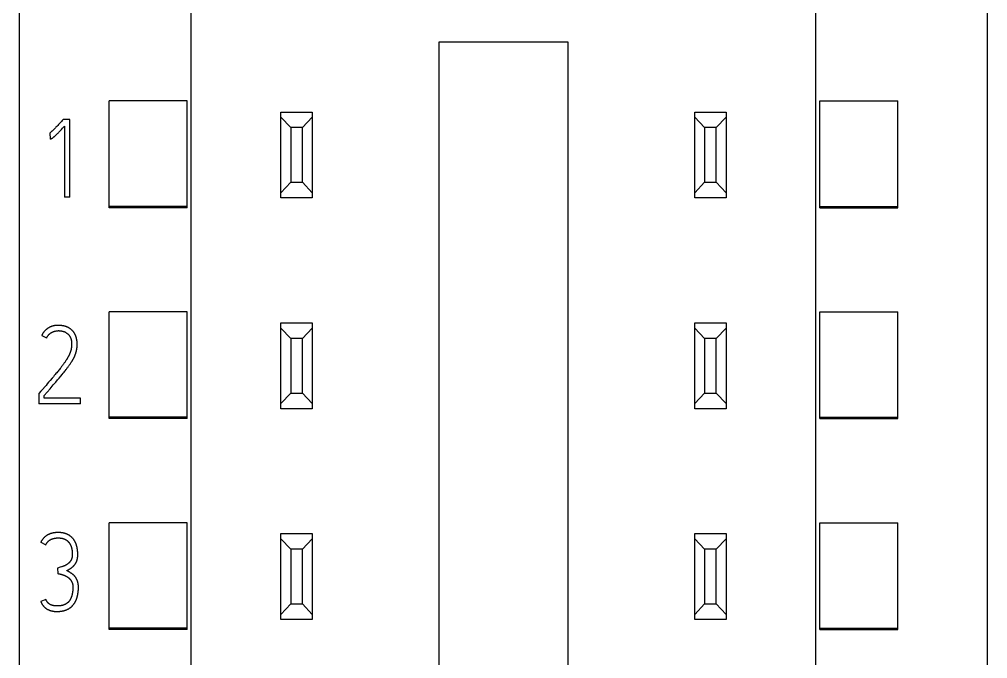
# Model space of a CAD drawing. Extents: x 0 to 594, y 0 to 420.
# Drawn here: x 149.57 to 174.37, y 328.02 to 344.39 of the extents above; entities that cross this region are included whole.
import ezdxf

# ---------------------------------------------------------------- set-up
doc = ezdxf.new("R2010")
doc.units = 0
doc.header["$LTSCALE"] = 32.67
doc.layers.add('20000_FRONT_O', color=7, linetype='CONTINUOUS')
doc.layers.add('20500_FRONT_O_LABELING', color=7, linetype='CONTINUOUS')

msp = doc.modelspace()

# ---------------------------------------------------------------- linework, layer by layer
at = {"layer": '20000_FRONT_O', "color": 7, "linetype": 'CONTINUOUS'}
for p, q in [((149.57, 216.617), (149.57, 363.617)), ((174.37, 216.617), (174.37, 363.617)), ((153.97, 231.617), (153.97, 353.434)), ((169.97, 231.617), (169.97, 353.434)), ((160.32, 242.335), (160.32, 343.817)), ((160.32, 343.817), (163.62, 343.817)), ((163.62, 343.817), (163.62, 242.335)), ((151.87, 339.566), (151.87, 342.301)), ((153.87, 342.301), (151.87, 342.301)), ((153.87, 339.566), (153.87, 342.301)), ((170.07, 339.566), (170.07, 342.301)), ((170.07, 342.301), (172.07, 342.301)), ((172.07, 339.566), (172.07, 342.301)), ((156.27, 339.817), (156.27, 342.017)), ((156.27, 342.017), (157.07, 342.017)), ((157.07, 342.017), (157.07, 339.817)), ((166.87, 339.817), (166.87, 342.017)), ((166.87, 342.017), (167.67, 342.017)), ((167.67, 342.017), (167.67, 339.817)), ((156.52, 341.617), (156.27, 341.884)), ((157.07, 341.884), (156.82, 341.617)), ((167.12, 341.617), (166.87, 341.884)), ((167.67, 341.884), (167.42, 341.617)), ((156.52, 341.617), (156.52, 340.217)), ((156.82, 341.617), (156.52, 341.617)), ((156.82, 340.217), (156.82, 341.617)), ((167.12, 341.617), (167.12, 340.217)), ((167.42, 341.617), (167.12, 341.617)), ((167.42, 340.217), (167.42, 341.617)), ((156.27, 339.95), (156.52, 340.217)), ((156.52, 340.217), (156.82, 340.217)), ((156.82, 340.217), (157.07, 339.95)), ((166.87, 339.95), (167.12, 340.217)), ((167.12, 340.217), (167.42, 340.217)), ((167.42, 340.217), (167.67, 339.95)), ((157.07, 339.817), (156.27, 339.817)), ((167.67, 339.817), (166.87, 339.817)), ((153.87, 339.598), (151.87, 339.598)), ((153.87, 339.566), (151.87, 339.566)), ((170.07, 339.598), (172.07, 339.598)), ((170.07, 339.566), (172.07, 339.566)), ((151.87, 334.166), (151.87, 336.9)), ((153.87, 336.9), (151.87, 336.9)), ((153.87, 334.166), (153.87, 336.9)), ((170.07, 334.166), (170.07, 336.9)), ((170.07, 336.9), (172.07, 336.9)), ((172.07, 334.166), (172.07, 336.9)), ((156.27, 334.417), (156.27, 336.617)), ((156.27, 336.617), (157.07, 336.617)), ((157.07, 336.617), (157.07, 334.417)), ((166.87, 334.417), (166.87, 336.617)), ((166.87, 336.617), (167.67, 336.617)), ((167.67, 336.617), (167.67, 334.417)), ((156.52, 336.217), (156.27, 336.484)), ((157.07, 336.484), (156.82, 336.217)), ((167.12, 336.217), (166.87, 336.484)), ((167.67, 336.484), (167.42, 336.217)), ((156.52, 336.217), (156.52, 334.817)), ((156.82, 336.217), (156.52, 336.217)), ((156.82, 334.817), (156.82, 336.217)), ((167.12, 336.217), (167.12, 334.817)), ((167.42, 336.217), (167.12, 336.217)), ((167.42, 334.817), (167.42, 336.217)), ((156.27, 334.55), (156.52, 334.817)), ((156.52, 334.817), (156.82, 334.817)), ((156.82, 334.817), (157.07, 334.55)), ((166.87, 334.55), (167.12, 334.817)), ((167.12, 334.817), (167.42, 334.817)), ((167.42, 334.817), (167.67, 334.55)), ((157.07, 334.417), (156.27, 334.417)), ((167.67, 334.417), (166.87, 334.417)), ((153.87, 334.197), (151.87, 334.197)), ((153.87, 334.166), (151.87, 334.166)), ((170.07, 334.197), (172.07, 334.197)), ((170.07, 334.166), (172.07, 334.166)), ((151.87, 328.766), (151.87, 331.498)), ((153.87, 331.498), (151.87, 331.498)), ((153.87, 328.766), (153.87, 331.498)), ((170.07, 328.766), (170.07, 331.498)), ((170.07, 331.498), (172.07, 331.498)), ((172.07, 328.766), (172.07, 331.498)), ((156.27, 329.017), (156.27, 331.217)), ((156.27, 331.217), (157.07, 331.217)), ((156.52, 330.817), (156.27, 331.084)), ((157.07, 331.084), (156.82, 330.817)), ((157.07, 331.217), (157.07, 329.017)), ((166.87, 329.017), (166.87, 331.217)), ((166.87, 331.217), (167.67, 331.217)), ((167.12, 330.817), (166.87, 331.084)), ((167.67, 331.084), (167.42, 330.817)), ((167.67, 331.217), (167.67, 329.017)), ((156.52, 330.817), (156.52, 329.417)), ((156.82, 330.817), (156.52, 330.817)), ((156.82, 329.417), (156.82, 330.817)), ((167.12, 330.817), (167.12, 329.417)), ((167.42, 330.817), (167.12, 330.817)), ((167.42, 329.417), (167.42, 330.817)), ((156.27, 329.15), (156.52, 329.417)), ((156.52, 329.417), (156.82, 329.417)), ((156.82, 329.417), (157.07, 329.15)), ((166.87, 329.15), (167.12, 329.417)), ((167.12, 329.417), (167.42, 329.417)), ((167.42, 329.417), (167.67, 329.15)), ((157.07, 329.017), (156.27, 329.017)), ((167.67, 329.017), (166.87, 329.017)), ((153.87, 328.795), (151.87, 328.795)), ((153.87, 328.766), (151.87, 328.766)), ((170.07, 328.795), (172.07, 328.795)), ((170.07, 328.766), (172.07, 328.766))]:
    msp.add_line(p, q, dxfattribs=at)
at = {"layer": '20500_FRONT_O_LABELING', "color": 7, "linetype": 'CONTINUOUS'}
for p, q in [((150.622, 341.749), (150.599, 341.724)), ((150.645, 341.774), (150.622, 341.749)), ((150.667, 341.799), (150.645, 341.774)), ((150.689, 341.824), (150.667, 341.799)), ((150.864, 341.824), (150.689, 341.824)), ((150.864, 339.835), (150.864, 341.824)), ((150.507, 341.626), (150.492, 341.61)), ((150.53, 341.65), (150.507, 341.626)), ((150.553, 341.675), (150.53, 341.65)), ((150.576, 341.699), (150.553, 341.675)), ((150.568, 341.487), (150.581, 341.501)), ((150.599, 341.724), (150.576, 341.699)), ((150.581, 341.501), (150.6, 341.52)), ((150.6, 341.52), (150.618, 341.539)), ((150.618, 341.539), (150.645, 341.567)), ((150.645, 341.567), (150.676, 341.6)), ((150.676, 341.6), (150.725, 341.653)), ((150.725, 341.653), (150.725, 339.835)), ((150.353, 341.479), (150.353, 341.473)), ((150.353, 341.479), (150.362, 341.332)), ((150.362, 341.332), (150.362, 341.326)), ((150.502, 341.423), (150.512, 341.432)), ((150.512, 341.432), (150.521, 341.441)), ((150.521, 341.441), (150.53, 341.45)), ((150.53, 341.45), (150.54, 341.46)), ((150.54, 341.46), (150.554, 341.473)), ((150.554, 341.473), (150.568, 341.487)), ((150.725, 339.842), (150.864, 339.842)), ((150.143, 336.295), (150.143, 336.289)), ((150.143, 336.295), (150.268, 336.232)), ((150.268, 336.232), (150.268, 336.225)), ((151.05, 336.064), (151.05, 336.076)), ((150.698, 335.559), (150.687, 335.544)), ((150.709, 335.574), (150.698, 335.559)), ((150.72, 335.589), (150.709, 335.574)), ((150.73, 335.604), (150.72, 335.589)), ((150.741, 335.62), (150.73, 335.604)), ((150.751, 335.635), (150.741, 335.62)), ((150.762, 335.651), (150.751, 335.635)), ((150.849, 335.534), (150.859, 335.548)), ((150.859, 335.548), (150.87, 335.563)), ((150.87, 335.563), (150.88, 335.578)), ((150.88, 335.578), (150.89, 335.592)), ((150.507, 335.316), (150.489, 335.294)), ((150.525, 335.337), (150.507, 335.316)), ((150.543, 335.359), (150.525, 335.337)), ((150.561, 335.381), (150.543, 335.359)), ((150.578, 335.403), (150.561, 335.381)), ((150.596, 335.424), (150.578, 335.403)), ((150.613, 335.447), (150.596, 335.424)), ((150.631, 335.469), (150.613, 335.447)), ((150.642, 335.484), (150.631, 335.469)), ((150.653, 335.498), (150.642, 335.484)), ((150.665, 335.513), (150.653, 335.498)), ((150.663, 335.293), (150.691, 335.328)), ((150.676, 335.528), (150.665, 335.513)), ((150.687, 335.544), (150.676, 335.528)), ((150.691, 335.328), (150.714, 335.356)), ((150.714, 335.356), (150.731, 335.377)), ((150.731, 335.377), (150.747, 335.398)), ((150.747, 335.398), (150.764, 335.419)), ((150.764, 335.419), (150.775, 335.433)), ((150.775, 335.433), (150.785, 335.447)), ((150.785, 335.447), (150.796, 335.461)), ((150.796, 335.461), (150.807, 335.476)), ((150.807, 335.476), (150.818, 335.49)), ((150.818, 335.49), (150.828, 335.504)), ((150.828, 335.504), (150.839, 335.519)), ((150.839, 335.519), (150.849, 335.534)), ((150.283, 335.052), (150.252, 335.016)), ((150.319, 335.094), (150.283, 335.052)), ((150.362, 335.144), (150.319, 335.094)), ((150.411, 335.201), (150.362, 335.144)), ((150.441, 335.237), (150.411, 335.201)), ((150.465, 335.265), (150.441, 335.237)), ((150.489, 335.294), (150.465, 335.265)), ((150.503, 335.101), (150.549, 335.156)), ((150.549, 335.156), (150.589, 335.204)), ((150.589, 335.204), (150.629, 335.252)), ((150.629, 335.252), (150.663, 335.293)), ((150.123, 334.868), (150.068, 334.804)), ((150.068, 334.804), (150.068, 334.544)), ((150.136, 334.882), (150.123, 334.868)), ((150.252, 335.016), (150.136, 334.882)), ((150.207, 334.754), (150.357, 334.931)), ((150.207, 334.688), (150.207, 334.754)), ((151.133, 334.688), (150.207, 334.688)), ((151.133, 334.544), (151.133, 334.688)), ((150.068, 334.55), (151.133, 334.55)), ((150.119, 330.997), (150.119, 330.991)), ((150.119, 330.997), (150.247, 330.934)), ((150.247, 330.934), (150.247, 330.928)), ((150.554, 330.337), (150.544, 330.334)), ((150.57, 330.342), (150.554, 330.337)), ((150.586, 330.347), (150.57, 330.342)), ((150.613, 330.355), (150.586, 330.347)), ((150.65, 330.367), (150.613, 330.355)), ((150.661, 330.37), (150.65, 330.367)), ((150.671, 330.373), (150.661, 330.37)), ((150.544, 330.334), (150.544, 330.328)), ((150.544, 330.334), (150.552, 330.196)), ((150.552, 330.196), (150.552, 330.19)), ((150.247, 329.533), (150.119, 329.475)), ((150.119, 329.475), (150.119, 329.469))]:
    msp.add_line(p, q, dxfattribs=at)
for points in [[(150.492, 341.61), (150.476, 341.594), (150.468, 341.586), (150.461, 341.578), (150.453, 341.57), (150.445, 341.562), (150.437, 341.554), (150.429, 341.546), (150.421, 341.539), (150.412, 341.531), (150.404, 341.523), (150.396, 341.516), (150.388, 341.508), (150.379, 341.501), (150.371, 341.494), (150.362, 341.486), (150.353, 341.479)], [(150.362, 341.332), (150.365, 341.332), (150.369, 341.333), (150.372, 341.333), (150.375, 341.334), (150.382, 341.335), (150.385, 341.336), (150.388, 341.337), (150.391, 341.338), (150.394, 341.339), (150.397, 341.34), (150.4, 341.342), (150.403, 341.343), (150.406, 341.345), (150.412, 341.348), (150.417, 341.352), (150.423, 341.355), (150.428, 341.359), (150.433, 341.363), (150.438, 341.367), (150.443, 341.371), (150.448, 341.375), (150.454, 341.38), (150.459, 341.384), (150.463, 341.388), (150.468, 341.392), (150.473, 341.397), (150.478, 341.401), (150.483, 341.405), (150.488, 341.41), (150.493, 341.414), (150.502, 341.423)], [(151.024, 336.252), (151.022, 336.261), (151.019, 336.269), (151.016, 336.278), (151.013, 336.286), (151.009, 336.294), (151.006, 336.303), (151.002, 336.311), (150.998, 336.319), (150.994, 336.327), (150.99, 336.335), (150.985, 336.342), (150.981, 336.35), (150.976, 336.358), (150.971, 336.365), (150.966, 336.372), (150.961, 336.38), (150.955, 336.387), (150.949, 336.394), (150.944, 336.401), (150.938, 336.407), (150.932, 336.414), (150.925, 336.421), (150.919, 336.427), (150.913, 336.433), (150.906, 336.439), (150.9, 336.445), (150.893, 336.451), (150.886, 336.457), (150.879, 336.462), (150.871, 336.467), (150.864, 336.473), (150.856, 336.477), (150.848, 336.482), (150.84, 336.487), (150.833, 336.491), (150.824, 336.495), (150.816, 336.499), (150.808, 336.503), (150.8, 336.506), (150.792, 336.51), (150.783, 336.513), (150.775, 336.516), (150.767, 336.52), (150.758, 336.522), (150.749, 336.525), (150.741, 336.528), (150.732, 336.531), (150.723, 336.533), (150.715, 336.535), (150.706, 336.537), (150.697, 336.539), (150.688, 336.541), (150.679, 336.543), (150.67, 336.544), (150.661, 336.546), (150.653, 336.547), (150.644, 336.548), (150.635, 336.549), (150.626, 336.55), (150.617, 336.55), (150.608, 336.551), (150.599, 336.551), (150.59, 336.552), (150.581, 336.552), (150.572, 336.552), (150.563, 336.552), (150.554, 336.552), (150.545, 336.552), (150.536, 336.551), (150.527, 336.551), (150.518, 336.55), (150.509, 336.549), (150.5, 336.548), (150.491, 336.547), (150.482, 336.546), (150.473, 336.545), (150.464, 336.543), (150.456, 336.542), (150.447, 336.54), (150.438, 336.538), (150.429, 336.536), (150.421, 336.533), (150.412, 336.531), (150.403, 336.528), (150.395, 336.525), (150.386, 336.522), (150.378, 336.519), (150.37, 336.516), (150.361, 336.512), (150.353, 336.508), (150.345, 336.504), (150.337, 336.5), (150.329, 336.496), (150.321, 336.491), (150.314, 336.487), (150.306, 336.482), (150.298, 336.477), (150.291, 336.472), (150.284, 336.467), (150.277, 336.461), (150.269, 336.456), (150.263, 336.45), (150.256, 336.445), (150.249, 336.439), (150.242, 336.432), (150.236, 336.426), (150.229, 336.42), (150.223, 336.413), (150.217, 336.407), (150.211, 336.4), (150.205, 336.393), (150.199, 336.386), (150.194, 336.379), (150.188, 336.372), (150.183, 336.365), (150.178, 336.358), (150.173, 336.35), (150.168, 336.343), (150.164, 336.335), (150.159, 336.327), (150.155, 336.319), (150.151, 336.311), (150.147, 336.303), (150.143, 336.295)], [(150.268, 336.232), (150.272, 336.24), (150.277, 336.248), (150.281, 336.257), (150.286, 336.265), (150.291, 336.273), (150.296, 336.28), (150.302, 336.288), (150.308, 336.295), (150.313, 336.303), (150.32, 336.31), (150.326, 336.317), (150.333, 336.324), (150.34, 336.33), (150.347, 336.337), (150.354, 336.343), (150.361, 336.348), (150.369, 336.354), (150.377, 336.359), (150.385, 336.364), (150.393, 336.369), (150.401, 336.373), (150.41, 336.378), (150.418, 336.382), (150.427, 336.386), (150.436, 336.389), (150.445, 336.393), (150.453, 336.396), (150.462, 336.399), (150.472, 336.401), (150.481, 336.404), (150.49, 336.406), (150.499, 336.408), (150.508, 336.41), (150.518, 336.412), (150.527, 336.413), (150.536, 336.414), (150.546, 336.415), (150.555, 336.416), (150.565, 336.416), (150.574, 336.417), (150.584, 336.417), (150.593, 336.416), (150.603, 336.416), (150.612, 336.415), (150.621, 336.414), (150.631, 336.413), (150.64, 336.412), (150.649, 336.41), (150.658, 336.408), (150.668, 336.406), (150.677, 336.404), (150.686, 336.401), (150.695, 336.399), (150.704, 336.395), (150.713, 336.392), (150.722, 336.389), (150.73, 336.385), (150.739, 336.381), (150.747, 336.377), (150.756, 336.372), (150.764, 336.367), (150.772, 336.363), (150.78, 336.357), (150.787, 336.352), (150.795, 336.346), (150.803, 336.34), (150.81, 336.334), (150.817, 336.328), (150.824, 336.321), (150.83, 336.315), (150.837, 336.308), (150.843, 336.3), (150.849, 336.293), (150.854, 336.285), (150.859, 336.277), (150.864, 336.269), (150.869, 336.261), (150.873, 336.252), (150.877, 336.244), (150.881, 336.235), (150.884, 336.226), (150.887, 336.218), (150.89, 336.209), (150.893, 336.199), (150.895, 336.19), (150.897, 336.181), (150.899, 336.172), (150.901, 336.162), (150.903, 336.153), (150.904, 336.144), (150.905, 336.134), (150.906, 336.125), (150.907, 336.116), (150.908, 336.106), (150.908, 336.097), (150.908, 336.088), (150.909, 336.078), (150.909, 336.069), (150.909, 336.059), (150.909, 336.05), (150.908, 336.041), (150.908, 336.031), (150.907, 336.022), (150.906, 336.012), (150.905, 336.003), (150.904, 335.994), (150.903, 335.984), (150.902, 335.975), (150.9, 335.966), (150.899, 335.956), (150.897, 335.947), (150.895, 335.938), (150.893, 335.929), (150.891, 335.92), (150.889, 335.911), (150.886, 335.902), (150.883, 335.893), (150.881, 335.884), (150.878, 335.875), (150.875, 335.866), (150.871, 335.857), (150.868, 335.848), (150.865, 335.839), (150.861, 335.83), (150.857, 335.822), (150.854, 335.813), (150.85, 335.805), (150.846, 335.796), (150.842, 335.788), (150.837, 335.779), (150.833, 335.771), (150.829, 335.763), (150.824, 335.755), (150.82, 335.746), (150.815, 335.738), (150.811, 335.73), (150.806, 335.722), (150.801, 335.714), (150.797, 335.706), (150.792, 335.698), (150.787, 335.69), (150.782, 335.682), (150.777, 335.674), (150.772, 335.667), (150.767, 335.659), (150.762, 335.651)], [(150.89, 335.592), (150.895, 335.6), (150.9, 335.607), (150.904, 335.615), (150.909, 335.622), (150.914, 335.63), (150.919, 335.637), (150.923, 335.645), (150.928, 335.653), (150.933, 335.66), (150.937, 335.668), (150.942, 335.676), (150.946, 335.683), (150.95, 335.691), (150.955, 335.699), (150.959, 335.707), (150.963, 335.715), (150.967, 335.723), (150.971, 335.731), (150.975, 335.739), (150.979, 335.747), (150.983, 335.755), (150.986, 335.763), (150.99, 335.771), (150.993, 335.779), (150.997, 335.788), (151, 335.796), (151.003, 335.804), (151.006, 335.813), (151.009, 335.821), (151.012, 335.83), (151.015, 335.838), (151.018, 335.847), (151.02, 335.855), (151.023, 335.864), (151.025, 335.873), (151.027, 335.881), (151.029, 335.89), (151.031, 335.899), (151.033, 335.907), (151.035, 335.916), (151.036, 335.925), (151.038, 335.934), (151.04, 335.942), (151.041, 335.951), (151.042, 335.96), (151.043, 335.969), (151.045, 335.978), (151.046, 335.986), (151.046, 335.995), (151.047, 336.004), (151.048, 336.013), (151.049, 336.022), (151.049, 336.031), (151.049, 336.04), (151.05, 336.049), (151.05, 336.058), (151.05, 336.067)], [(151.05, 336.076), (151.05, 336.085), (151.05, 336.094), (151.049, 336.103), (151.049, 336.112), (151.048, 336.121), (151.047, 336.129), (151.047, 336.138), (151.046, 336.147), (151.045, 336.156), (151.043, 336.165), (151.042, 336.174), (151.041, 336.183), (151.039, 336.191), (151.037, 336.2), (151.036, 336.209), (151.034, 336.218), (151.032, 336.226), (151.029, 336.235), (151.027, 336.244), (151.024, 336.252)], [(150.357, 334.931), (150.439, 335.026), (150.503, 335.101)], [(150.539, 331.245), (150.531, 331.245), (150.524, 331.245), (150.517, 331.245), (150.51, 331.244), (150.503, 331.244), (150.496, 331.243), (150.489, 331.242), (150.482, 331.242), (150.475, 331.241), (150.467, 331.24), (150.46, 331.239), (150.453, 331.238), (150.446, 331.237), (150.439, 331.235), (150.432, 331.234), (150.426, 331.233), (150.419, 331.231), (150.412, 331.23), (150.405, 331.228), (150.398, 331.226), (150.391, 331.224), (150.384, 331.222), (150.377, 331.22), (150.371, 331.218), (150.364, 331.215), (150.357, 331.213), (150.35, 331.21), (150.344, 331.208), (150.337, 331.205), (150.33, 331.202), (150.324, 331.199), (150.317, 331.196), (150.311, 331.193), (150.305, 331.189), (150.298, 331.186), (150.292, 331.183), (150.286, 331.179), (150.28, 331.175), (150.274, 331.172), (150.268, 331.168), (150.262, 331.164), (150.256, 331.16), (150.25, 331.156), (150.244, 331.151), (150.239, 331.147), (150.233, 331.143), (150.227, 331.138), (150.222, 331.133), (150.216, 331.129), (150.211, 331.124), (150.206, 331.119), (150.201, 331.114), (150.196, 331.109), (150.191, 331.104), (150.186, 331.098), (150.181, 331.093), (150.176, 331.088), (150.172, 331.082), (150.167, 331.077), (150.163, 331.071), (150.159, 331.065), (150.155, 331.06), (150.151, 331.054), (150.147, 331.048), (150.143, 331.042), (150.139, 331.036), (150.136, 331.029), (150.132, 331.023), (150.129, 331.017), (150.125, 331.01), (150.122, 331.004), (150.119, 330.997)], [(150.247, 330.934), (150.249, 330.939), (150.252, 330.943), (150.255, 330.948), (150.257, 330.953), (150.26, 330.958), (150.263, 330.963), (150.266, 330.967), (150.269, 330.972), (150.272, 330.976), (150.275, 330.981), (150.278, 330.985), (150.282, 330.99), (150.285, 330.994), (150.288, 330.998), (150.292, 331.002), (150.296, 331.007), (150.299, 331.011), (150.303, 331.015), (150.307, 331.018), (150.311, 331.022), (150.315, 331.026), (150.319, 331.03), (150.323, 331.033), (150.328, 331.037), (150.332, 331.04), (150.336, 331.044), (150.341, 331.047), (150.345, 331.05), (150.35, 331.053), (150.354, 331.056), (150.359, 331.059), (150.364, 331.062), (150.369, 331.065), (150.373, 331.067), (150.378, 331.07), (150.383, 331.072), (150.388, 331.075), (150.393, 331.077), (150.399, 331.079), (150.404, 331.081), (150.409, 331.083), (150.414, 331.085), (150.419, 331.087), (150.425, 331.088), (150.43, 331.09), (150.435, 331.092), (150.441, 331.093), (150.446, 331.095), (150.451, 331.096), (150.457, 331.097), (150.462, 331.098), (150.468, 331.099), (150.473, 331.1), (150.479, 331.101), (150.484, 331.102), (150.49, 331.103), (150.495, 331.103), (150.5, 331.104), (150.506, 331.105), (150.511, 331.105), (150.517, 331.106), (150.523, 331.106), (150.528, 331.107), (150.534, 331.107), (150.539, 331.107), (150.545, 331.107), (150.55, 331.108), (150.556, 331.108), (150.561, 331.108), (150.567, 331.108), (150.572, 331.108), (150.578, 331.108), (150.584, 331.107), (150.589, 331.107), (150.595, 331.107), (150.6, 331.107), (150.606, 331.106), (150.611, 331.106), (150.617, 331.105), (150.622, 331.105), (150.628, 331.104), (150.633, 331.103), (150.638, 331.103), (150.644, 331.102), (150.649, 331.101), (150.655, 331.1), (150.66, 331.099), (150.666, 331.098), (150.671, 331.097), (150.677, 331.095), (150.682, 331.094), (150.687, 331.093), (150.693, 331.091), (150.698, 331.089), (150.703, 331.088), (150.709, 331.086), (150.714, 331.084), (150.719, 331.082), (150.724, 331.08), (150.729, 331.078), (150.734, 331.076), (150.739, 331.073), (150.744, 331.071), (150.749, 331.068), (150.754, 331.066), (150.759, 331.063), (150.764, 331.06), (150.768, 331.057), (150.773, 331.054), (150.778, 331.051), (150.782, 331.048), (150.786, 331.044), (150.791, 331.041), (150.795, 331.037), (150.799, 331.034), (150.803, 331.03), (150.807, 331.026), (150.811, 331.022), (150.815, 331.019), (150.819, 331.015), (150.823, 331.011), (150.827, 331.006), (150.83, 331.002), (150.834, 330.998), (150.837, 330.994), (150.841, 330.989), (150.844, 330.985), (150.847, 330.98), (150.851, 330.976), (150.854, 330.971), (150.857, 330.967), (150.86, 330.962), (150.863, 330.957), (150.866, 330.953), (150.868, 330.948), (150.871, 330.943), (150.874, 330.938), (150.876, 330.933), (150.879, 330.928), (150.881, 330.923), (150.883, 330.918), (150.886, 330.913), (150.888, 330.908), (150.89, 330.903), (150.892, 330.898), (150.894, 330.893), (150.896, 330.888), (150.897, 330.882), (150.899, 330.877), (150.901, 330.872), (150.903, 330.867), (150.904, 330.861), (150.906, 330.856), (150.907, 330.851), (150.908, 330.845), (150.91, 330.84), (150.911, 330.835), (150.912, 330.829), (150.913, 330.824), (150.914, 330.818), (150.915, 330.813), (150.916, 330.808), (150.917, 330.802), (150.918, 330.797), (150.918, 330.791), (150.919, 330.786), (150.92, 330.78), (150.92, 330.775), (150.921, 330.77), (150.921, 330.764), (150.922, 330.759), (150.922, 330.753), (150.922, 330.748), (150.923, 330.742), (150.923, 330.737), (150.923, 330.731), (150.924, 330.726), (150.924, 330.72), (150.924, 330.715), (150.924, 330.709), (150.924, 330.704), (150.924, 330.698), (150.924, 330.693), (150.924, 330.687), (150.924, 330.681), (150.924, 330.676), (150.924, 330.67), (150.923, 330.665), (150.923, 330.659), (150.923, 330.654), (150.923, 330.648), (150.922, 330.643), (150.922, 330.637), (150.921, 330.632), (150.92, 330.626), (150.92, 330.621), (150.919, 330.616), (150.918, 330.61), (150.917, 330.605)], [(151.065, 330.68), (151.065, 330.689), (151.065, 330.696), (151.065, 330.703), (151.065, 330.71), (151.065, 330.717), (151.065, 330.724), (151.064, 330.731), (151.064, 330.738), (151.063, 330.745), (151.063, 330.752), (151.062, 330.76), (151.062, 330.767), (151.061, 330.774), (151.061, 330.781), (151.06, 330.788), (151.059, 330.795), (151.058, 330.802), (151.057, 330.809), (151.056, 330.816), (151.055, 330.823), (151.054, 330.83), (151.053, 330.837), (151.052, 330.844), (151.05, 330.851), (151.049, 330.858), (151.047, 330.865), (151.046, 330.872), (151.044, 330.879), (151.043, 330.886), (151.041, 330.893), (151.039, 330.9), (151.037, 330.906), (151.035, 330.913), (151.033, 330.92), (151.031, 330.927), (151.029, 330.934), (151.026, 330.941), (151.024, 330.947), (151.021, 330.954), (151.019, 330.961), (151.016, 330.967), (151.014, 330.974), (151.011, 330.98), (151.008, 330.987), (151.005, 330.993), (151.002, 331), (150.998, 331.006), (150.995, 331.012), (150.992, 331.019), (150.988, 331.025), (150.985, 331.031), (150.981, 331.037), (150.977, 331.043), (150.973, 331.049), (150.969, 331.055), (150.965, 331.061), (150.961, 331.067), (150.957, 331.073), (150.953, 331.078), (150.948, 331.084), (150.944, 331.089), (150.939, 331.095), (150.934, 331.1), (150.93, 331.105), (150.925, 331.11), (150.92, 331.116), (150.915, 331.12), (150.91, 331.125), (150.904, 331.13), (150.899, 331.135), (150.894, 331.14), (150.888, 331.144), (150.883, 331.149), (150.877, 331.153), (150.871, 331.157), (150.865, 331.162), (150.859, 331.166), (150.853, 331.17), (150.847, 331.174), (150.841, 331.177), (150.835, 331.181), (150.829, 331.185), (150.823, 331.188), (150.816, 331.191), (150.81, 331.195), (150.804, 331.198), (150.797, 331.201), (150.791, 331.203), (150.784, 331.206), (150.777, 331.209), (150.771, 331.212), (150.764, 331.214), (150.757, 331.216), (150.75, 331.219), (150.744, 331.221), (150.737, 331.223), (150.73, 331.225), (150.723, 331.227), (150.716, 331.229), (150.709, 331.23), (150.702, 331.232), (150.695, 331.233), (150.688, 331.235), (150.681, 331.236), (150.674, 331.237), (150.667, 331.238), (150.66, 331.239), (150.653, 331.24), (150.646, 331.241), (150.639, 331.242), (150.631, 331.243), (150.624, 331.243), (150.617, 331.244), (150.61, 331.244), (150.603, 331.245), (150.596, 331.245), (150.589, 331.245), (150.582, 331.246), (150.574, 331.246), (150.567, 331.246), (150.56, 331.246), (150.553, 331.246), (150.546, 331.246), (150.539, 331.245)], [(150.917, 330.605), (150.916, 330.599), (150.915, 330.594), (150.913, 330.588), (150.912, 330.583), (150.91, 330.578), (150.908, 330.573), (150.906, 330.567), (150.905, 330.562), (150.902, 330.557), (150.9, 330.552), (150.898, 330.547), (150.896, 330.542), (150.893, 330.537), (150.89, 330.533), (150.888, 330.528), (150.885, 330.523), (150.882, 330.518), (150.879, 330.514), (150.875, 330.509), (150.872, 330.505), (150.869, 330.5), (150.865, 330.496), (150.862, 330.492), (150.858, 330.487), (150.855, 330.483), (150.851, 330.479), (150.847, 330.475), (150.843, 330.471), (150.839, 330.467), (150.835, 330.463), (150.831, 330.46), (150.827, 330.456), (150.823, 330.452), (150.819, 330.449), (150.814, 330.445), (150.81, 330.442), (150.805, 330.439), (150.801, 330.435), (150.796, 330.432), (150.792, 330.429), (150.787, 330.426), (150.782, 330.423), (150.778, 330.42), (150.773, 330.418), (150.768, 330.415), (150.763, 330.412), (150.758, 330.41), (150.754, 330.407), (150.749, 330.405), (150.744, 330.402), (150.739, 330.4), (150.734, 330.397), (150.729, 330.395), (150.724, 330.393), (150.719, 330.391), (150.713, 330.389), (150.708, 330.386), (150.703, 330.385), (150.698, 330.383), (150.693, 330.381), (150.687, 330.379), (150.682, 330.377), (150.677, 330.375), (150.671, 330.373)], [(150.782, 330.271), (150.789, 330.274), (150.795, 330.277), (150.801, 330.28), (150.808, 330.284), (150.814, 330.287), (150.82, 330.291), (150.826, 330.294), (150.832, 330.297), (150.839, 330.301), (150.845, 330.304), (150.851, 330.308), (150.857, 330.312), (150.863, 330.315), (150.869, 330.319), (150.875, 330.323), (150.881, 330.326), (150.887, 330.33), (150.893, 330.334), (150.898, 330.338), (150.904, 330.342), (150.91, 330.347), (150.915, 330.351), (150.921, 330.355), (150.926, 330.36), (150.932, 330.364), (150.937, 330.369), (150.942, 330.374), (150.947, 330.379), (150.952, 330.384), (150.958, 330.389), (150.963, 330.394), (150.967, 330.399), (150.972, 330.404), (150.977, 330.41), (150.982, 330.415), (150.986, 330.421), (150.99, 330.427), (150.995, 330.432), (150.999, 330.438), (151.003, 330.444), (151.007, 330.45), (151.01, 330.456), (151.014, 330.462), (151.017, 330.468), (151.021, 330.475), (151.024, 330.481), (151.027, 330.487), (151.03, 330.494), (151.033, 330.5), (151.036, 330.507), (151.039, 330.514), (151.041, 330.52), (151.044, 330.527), (151.046, 330.534), (151.048, 330.541), (151.05, 330.548), (151.052, 330.554), (151.053, 330.561), (151.055, 330.568), (151.056, 330.575), (151.058, 330.582), (151.059, 330.589), (151.06, 330.596), (151.061, 330.603), (151.062, 330.61), (151.062, 330.618), (151.063, 330.625), (151.064, 330.632), (151.064, 330.639), (151.064, 330.646), (151.065, 330.653), (151.065, 330.66), (151.065, 330.667), (151.065, 330.675), (151.065, 330.682)], [(150.552, 330.196), (150.558, 330.195), (150.564, 330.194), (150.57, 330.193), (150.575, 330.192), (150.581, 330.191), (150.587, 330.19), (150.593, 330.188), (150.599, 330.187), (150.604, 330.186), (150.61, 330.184), (150.616, 330.183), (150.622, 330.182), (150.627, 330.18), (150.633, 330.179), (150.639, 330.177), (150.644, 330.176), (150.65, 330.174), (150.656, 330.173), (150.661, 330.171), (150.667, 330.169), (150.673, 330.167), (150.678, 330.166), (150.684, 330.164), (150.69, 330.162), (150.695, 330.16), (150.701, 330.158), (150.706, 330.156), (150.712, 330.154), (150.717, 330.152), (150.723, 330.15), (150.728, 330.147), (150.734, 330.145), (150.739, 330.143), (150.744, 330.14), (150.75, 330.137), (150.755, 330.135), (150.76, 330.132), (150.766, 330.129), (150.771, 330.126), (150.776, 330.123), (150.781, 330.12), (150.786, 330.117), (150.791, 330.114), (150.797, 330.111), (150.801, 330.108), (150.806, 330.104), (150.811, 330.101), (150.816, 330.098), (150.821, 330.094), (150.825, 330.09), (150.83, 330.087), (150.835, 330.083), (150.839, 330.079), (150.844, 330.075), (150.848, 330.071), (150.852, 330.067), (150.856, 330.062), (150.861, 330.058), (150.865, 330.054), (150.869, 330.049), (150.872, 330.045), (150.876, 330.04), (150.88, 330.035), (150.883, 330.031), (150.887, 330.026), (150.89, 330.021), (150.894, 330.016), (150.897, 330.011), (150.9, 330.006), (150.903, 330.001), (150.906, 329.996), (150.909, 329.991), (150.911, 329.986), (150.914, 329.98), (150.916, 329.975), (150.919, 329.969), (150.921, 329.964), (150.923, 329.958), (150.925, 329.953), (150.927, 329.947), (150.929, 329.941), (150.93, 329.936), (150.932, 329.93), (150.933, 329.924), (150.934, 329.918), (150.935, 329.913), (150.936, 329.907), (150.937, 329.901), (150.938, 329.895), (150.938, 329.889), (150.939, 329.883), (150.939, 329.877), (150.94, 329.871), (150.94, 329.865), (150.94, 329.859), (150.94, 329.853), (150.94, 329.847), (150.941, 329.842), (150.941, 329.836), (150.94, 329.83), (150.94, 329.824), (150.94, 329.818), (150.94, 329.812), (150.94, 329.806), (150.94, 329.8), (150.939, 329.794), (150.939, 329.788), (150.938, 329.783), (150.938, 329.777), (150.938, 329.771), (150.937, 329.765), (150.936, 329.759), (150.936, 329.753), (150.935, 329.747), (150.934, 329.742), (150.934, 329.736), (150.933, 329.73), (150.932, 329.724), (150.931, 329.718), (150.93, 329.712), (150.929, 329.707), (150.928, 329.701), (150.927, 329.695), (150.926, 329.689), (150.925, 329.683), (150.924, 329.678), (150.923, 329.672), (150.922, 329.666), (150.92, 329.66), (150.919, 329.654), (150.918, 329.649), (150.916, 329.643), (150.915, 329.637), (150.913, 329.631), (150.911, 329.626), (150.91, 329.62), (150.908, 329.614), (150.906, 329.609), (150.904, 329.603), (150.902, 329.597), (150.9, 329.592), (150.898, 329.586), (150.896, 329.581), (150.894, 329.575), (150.892, 329.57), (150.889, 329.564), (150.887, 329.559), (150.884, 329.553), (150.882, 329.548), (150.879, 329.543), (150.876, 329.538), (150.874, 329.532), (150.871, 329.527), (150.868, 329.522), (150.865, 329.517), (150.861, 329.512), (150.858, 329.507), (150.855, 329.502), (150.851, 329.497), (150.848, 329.492), (150.844, 329.488), (150.84, 329.483), (150.836, 329.479), (150.833, 329.474), (150.829, 329.47), (150.825, 329.466), (150.82, 329.461), (150.816, 329.457), (150.812, 329.453), (150.807, 329.449), (150.803, 329.445), (150.798, 329.442), (150.794, 329.438), (150.789, 329.434), (150.784, 329.431), (150.779, 329.427), (150.774, 329.424), (150.769, 329.421), (150.764, 329.418), (150.759, 329.415), (150.754, 329.412), (150.749, 329.409), (150.743, 329.406), (150.738, 329.404), (150.733, 329.401), (150.727, 329.399), (150.722, 329.396), (150.716, 329.394), (150.711, 329.392), (150.705, 329.39), (150.699, 329.388), (150.694, 329.386), (150.688, 329.385), (150.682, 329.383), (150.676, 329.381), (150.671, 329.38), (150.665, 329.378), (150.659, 329.377), (150.653, 329.376)], [(151.082, 329.829), (151.082, 329.837), (151.082, 329.844), (151.082, 329.851), (151.082, 329.858), (151.082, 329.864), (151.081, 329.871), (151.081, 329.878), (151.081, 329.884), (151.08, 329.891), (151.08, 329.897), (151.079, 329.904), (151.078, 329.911), (151.078, 329.917), (151.077, 329.924), (151.076, 329.931), (151.075, 329.937), (151.073, 329.944), (151.072, 329.951), (151.071, 329.957), (151.069, 329.964), (151.068, 329.97), (151.066, 329.977), (151.064, 329.984), (151.062, 329.99), (151.06, 329.997), (151.058, 330.003), (151.056, 330.009), (151.053, 330.016), (151.051, 330.022), (151.048, 330.028), (151.045, 330.035), (151.043, 330.041), (151.04, 330.047), (151.037, 330.053), (151.034, 330.059), (151.03, 330.065), (151.027, 330.071), (151.024, 330.077), (151.02, 330.083), (151.017, 330.088), (151.013, 330.094), (151.009, 330.1), (151.005, 330.105), (151.001, 330.111), (150.996, 330.116), (150.992, 330.121), (150.988, 330.126), (150.983, 330.132), (150.979, 330.137), (150.974, 330.141), (150.969, 330.146), (150.964, 330.151), (150.96, 330.156), (150.955, 330.16), (150.949, 330.165), (150.944, 330.169), (150.939, 330.173), (150.934, 330.178), (150.928, 330.182), (150.923, 330.186), (150.917, 330.19), (150.912, 330.194), (150.906, 330.198), (150.9, 330.202), (150.895, 330.205), (150.889, 330.209), (150.883, 330.213), (150.877, 330.217), (150.872, 330.22), (150.866, 330.224), (150.86, 330.227), (150.854, 330.231), (150.848, 330.234), (150.842, 330.238), (150.836, 330.241), (150.83, 330.245), (150.825, 330.248), (150.819, 330.251), (150.813, 330.255), (150.807, 330.258), (150.801, 330.261), (150.794, 330.264), (150.788, 330.268), (150.782, 330.271)], [(150.119, 329.475), (150.122, 329.469), (150.125, 329.463), (150.128, 329.457), (150.131, 329.451), (150.134, 329.445), (150.137, 329.439), (150.14, 329.433), (150.144, 329.427), (150.147, 329.421), (150.15, 329.415), (150.154, 329.41), (150.157, 329.404), (150.161, 329.398), (150.165, 329.392), (150.168, 329.387), (150.172, 329.381), (150.176, 329.376), (150.18, 329.37), (150.184, 329.365), (150.189, 329.36), (150.193, 329.355), (150.198, 329.35), (150.202, 329.345), (150.207, 329.34), (150.212, 329.335), (150.217, 329.331), (150.222, 329.326), (150.227, 329.322), (150.232, 329.317), (150.237, 329.313), (150.243, 329.309), (150.248, 329.305), (150.254, 329.301), (150.259, 329.297), (150.265, 329.294), (150.271, 329.29), (150.276, 329.287), (150.282, 329.283), (150.288, 329.28), (150.294, 329.277), (150.3, 329.274), (150.306, 329.271), (150.312, 329.268), (150.319, 329.265), (150.325, 329.262), (150.331, 329.26), (150.337, 329.257), (150.343, 329.255), (150.35, 329.252), (150.356, 329.25), (150.362, 329.248), (150.369, 329.246), (150.375, 329.244), (150.382, 329.242), (150.388, 329.24), (150.395, 329.239), (150.401, 329.237), (150.408, 329.236), (150.415, 329.234), (150.421, 329.233), (150.428, 329.232), (150.435, 329.231), (150.442, 329.23), (150.448, 329.229), (150.455, 329.228), (150.462, 329.227), (150.469, 329.227), (150.475, 329.226), (150.482, 329.226), (150.489, 329.225), (150.495, 329.225), (150.502, 329.225), (150.509, 329.224), (150.516, 329.224), (150.522, 329.224), (150.529, 329.224), (150.536, 329.224), (150.542, 329.224), (150.549, 329.224), (150.556, 329.224), (150.563, 329.224), (150.569, 329.224), (150.576, 329.225), (150.583, 329.225), (150.589, 329.225), (150.596, 329.226), (150.603, 329.226), (150.61, 329.227), (150.616, 329.228), (150.623, 329.228), (150.63, 329.229), (150.637, 329.23), (150.643, 329.231), (150.65, 329.232), (150.657, 329.233), (150.663, 329.234), (150.67, 329.235), (150.677, 329.236), (150.683, 329.238), (150.69, 329.239), (150.697, 329.241), (150.703, 329.242), (150.71, 329.244), (150.716, 329.246), (150.723, 329.248), (150.729, 329.249), (150.736, 329.251), (150.742, 329.253), (150.748, 329.256), (150.755, 329.258), (150.761, 329.26), (150.767, 329.262), (150.774, 329.265), (150.78, 329.268), (150.786, 329.27), (150.792, 329.273), (150.798, 329.276), (150.805, 329.279), (150.811, 329.282), (150.817, 329.285), (150.823, 329.288), (150.829, 329.291), (150.834, 329.295), (150.84, 329.298), (150.846, 329.302), (150.852, 329.306), (150.857, 329.309), (150.863, 329.313), (150.868, 329.317), (150.874, 329.321), (150.879, 329.325), (150.884, 329.329), (150.889, 329.333), (150.895, 329.338), (150.9, 329.342), (150.905, 329.346), (150.91, 329.351), (150.914, 329.355), (150.919, 329.36), (150.924, 329.365), (150.929, 329.37), (150.933, 329.375), (150.938, 329.38), (150.942, 329.385), (150.947, 329.39), (150.951, 329.395), (150.955, 329.4), (150.96, 329.406), (150.964, 329.411), (150.968, 329.417), (150.972, 329.422), (150.976, 329.428), (150.979, 329.433), (150.983, 329.439), (150.987, 329.444), (150.99, 329.45), (150.994, 329.456), (150.997, 329.462), (151, 329.468), (151.003, 329.474), (151.007, 329.479), (151.01, 329.485), (151.013, 329.492), (151.016, 329.498), (151.018, 329.504), (151.021, 329.51), (151.024, 329.516), (151.027, 329.522), (151.029, 329.529), (151.032, 329.535), (151.034, 329.541), (151.036, 329.548), (151.039, 329.554), (151.041, 329.56), (151.043, 329.567), (151.045, 329.573), (151.047, 329.579), (151.049, 329.586), (151.051, 329.592), (151.052, 329.599), (151.054, 329.605), (151.056, 329.612), (151.057, 329.618), (151.059, 329.625), (151.06, 329.631), (151.062, 329.638), (151.063, 329.644), (151.065, 329.651), (151.066, 329.657), (151.067, 329.664), (151.068, 329.67), (151.069, 329.677), (151.07, 329.684), (151.071, 329.69), (151.072, 329.697), (151.073, 329.704), (151.074, 329.71), (151.075, 329.717), (151.076, 329.724)], [(151.076, 329.724), (151.077, 329.73), (151.077, 329.737), (151.078, 329.744), (151.078, 329.75), (151.079, 329.757), (151.079, 329.764), (151.08, 329.771), (151.08, 329.777), (151.081, 329.784), (151.081, 329.791), (151.081, 329.797), (151.081, 329.804), (151.082, 329.811), (151.082, 329.817), (151.082, 329.824), (151.082, 329.831)], [(150.653, 329.376), (150.647, 329.374), (150.642, 329.373), (150.636, 329.372), (150.63, 329.371), (150.624, 329.37), (150.618, 329.37), (150.612, 329.369), (150.606, 329.368), (150.6, 329.368), (150.595, 329.367), (150.589, 329.367), (150.583, 329.366), (150.577, 329.366), (150.571, 329.365), (150.565, 329.365), (150.559, 329.365), (150.553, 329.365), (150.547, 329.365), (150.541, 329.365), (150.535, 329.365), (150.529, 329.365), (150.523, 329.365), (150.517, 329.365), (150.511, 329.365), (150.505, 329.366), (150.499, 329.366), (150.493, 329.366), (150.488, 329.367), (150.482, 329.367), (150.476, 329.368), (150.47, 329.369), (150.464, 329.369), (150.458, 329.37), (150.452, 329.371), (150.446, 329.372), (150.44, 329.373), (150.435, 329.375), (150.429, 329.376), (150.423, 329.377), (150.417, 329.379), (150.411, 329.38), (150.406, 329.382), (150.4, 329.384), (150.394, 329.386), (150.389, 329.388), (150.383, 329.39), (150.378, 329.393), (150.372, 329.395), (150.367, 329.398), (150.362, 329.4), (150.357, 329.403), (150.351, 329.406), (150.346, 329.409), (150.341, 329.413), (150.336, 329.416), (150.332, 329.42), (150.327, 329.423), (150.322, 329.427), (150.318, 329.431), (150.313, 329.435), (150.309, 329.439), (150.305, 329.443), (150.301, 329.448), (150.297, 329.452), (150.293, 329.457), (150.289, 329.461), (150.286, 329.466), (150.282, 329.471), (150.279, 329.476), (150.275, 329.481), (150.272, 329.486), (150.269, 329.491), (150.266, 329.496), (150.263, 329.501), (150.26, 329.506), (150.257, 329.512), (150.255, 329.517), (150.252, 329.522), (150.249, 329.528), (150.247, 329.533)]]:
    msp.add_lwpolyline(points, dxfattribs=at)

doc.saveas('drawing.dxf')
